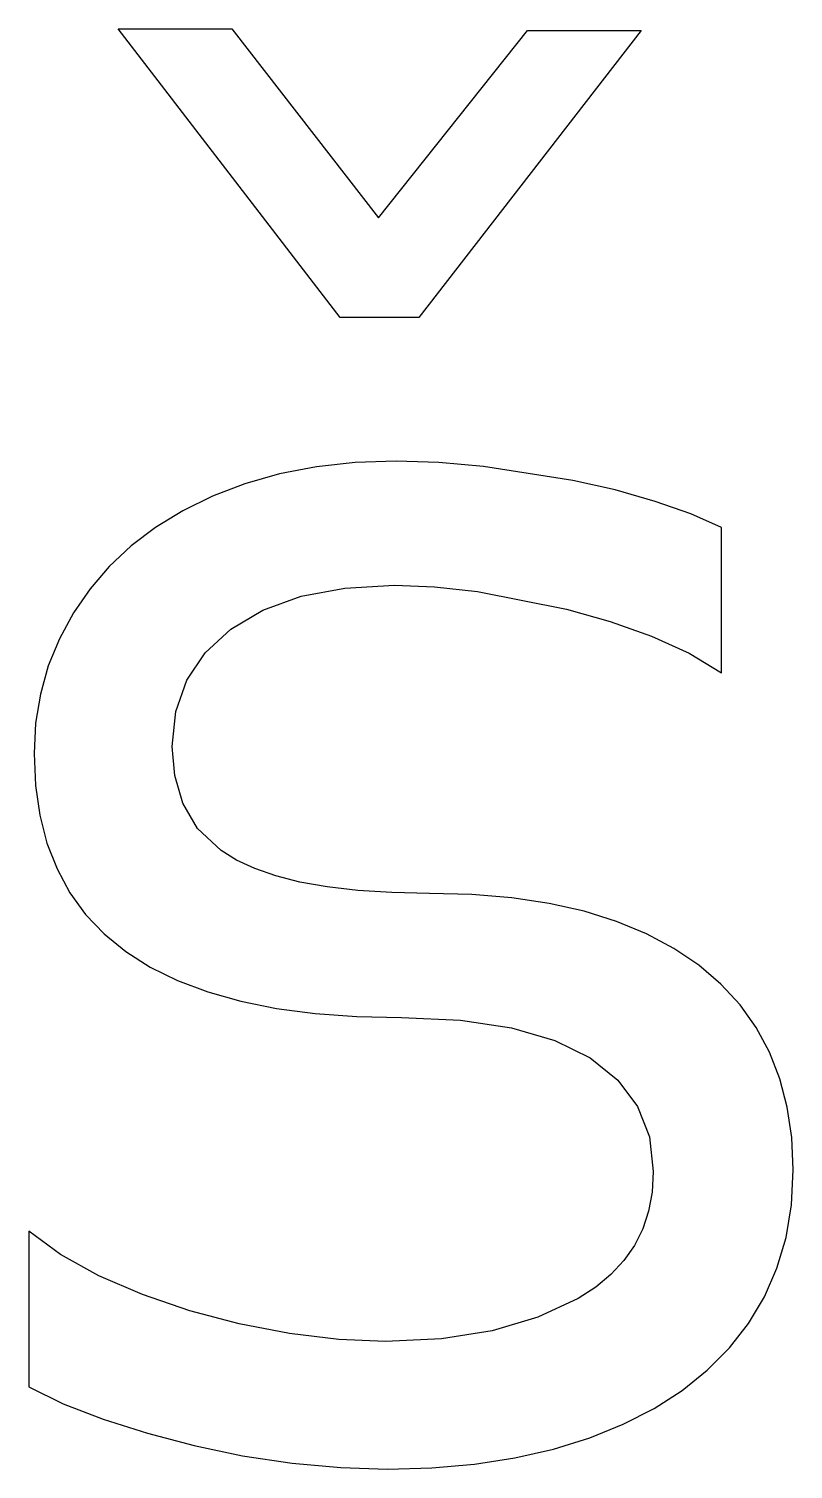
# Model space of a CAD drawing. Extents: x 0.6 to 6.6, y -0.1 to 11.3.
import ezdxf

# ---------------------------------------------------------------- set-up
doc = ezdxf.new("R2010")
doc.units = 0
doc.layers.get('0').update_dxf_attribs({"linetype": 'CONTINUOUS'})

msp = doc.modelspace()

# ---------------------------------------------------------------- linework, layer by layer
at = {"color": 0}
for p, q in [((3.028, 9.042), (1.264, 11.333)), ((1.264, 11.333), (2.167, 11.333)), ((2.167, 11.333), (3.333, 9.833)), ((3.333, 9.833), (4.514, 11.319)), ((5.417, 11.319), (3.653, 9.042)), ((4.514, 11.319), (5.417, 11.319)), ((3.653, 9.042), (3.028, 9.042)), ((3.147, 7.892), (2.839, 7.858)), ((3.472, 7.903), (3.147, 7.892)), ((3.812, 7.892), (3.472, 7.903)), ((4.167, 7.861), (3.812, 7.892)), ((2.546, 7.801), (2.271, 7.722)), ((2.839, 7.858), (2.546, 7.801)), ((4.875, 7.75), (4.167, 7.861)), ((2.271, 7.722), (2.014, 7.624)), ((5.212, 7.674), (4.875, 7.75)), ((5.528, 7.583), (5.212, 7.674)), ((2.014, 7.624), (1.778, 7.509)), ((5.812, 7.483), (5.528, 7.583)), ((1.778, 7.509), (1.562, 7.377)), ((6.056, 7.375), (5.812, 7.483)), ((1.562, 7.377), (1.368, 7.229)), ((6.056, 6.222), (6.056, 7.375)), ((1.368, 7.229), (1.194, 7.066)), ((1.194, 7.066), (1.042, 6.889)), ((1.042, 6.889), (0.91, 6.698)), ((2.717, 6.83), (3.065, 6.895)), ((3.065, 6.895), (3.458, 6.917)), ((3.458, 6.917), (3.776, 6.905)), ((3.776, 6.905), (4.118, 6.868)), ((4.118, 6.868), (4.826, 6.729)), ((2.415, 6.721), (2.717, 6.83)), ((0.91, 6.698), (0.799, 6.493)), ((2.16, 6.569), (2.415, 6.721)), ((4.826, 6.729), (5.172, 6.63)), ((5.172, 6.63), (5.5, 6.514)), ((1.956, 6.381), (2.16, 6.569)), ((0.799, 6.493), (0.71, 6.277)), ((5.5, 6.514), (5.799, 6.378)), ((1.811, 6.163), (1.956, 6.381)), ((5.799, 6.378), (6.056, 6.222)), ((0.71, 6.277), (0.648, 6.054)), ((1.724, 5.916), (1.811, 6.163)), ((0.648, 6.054), (0.61, 5.822)), ((1.694, 5.639), (1.724, 5.916)), ((0.61, 5.822), (0.597, 5.583)), ((1.715, 5.408), (1.694, 5.639)), ((0.597, 5.583), (0.609, 5.329)), ((1.778, 5.188), (1.715, 5.408)), ((0.609, 5.329), (0.643, 5.092)), ((1.896, 4.986), (1.778, 5.188)), ((0.643, 5.092), (0.7, 4.871)), ((2.083, 4.812), (1.896, 4.986)), ((0.7, 4.871), (0.78, 4.666)), ((2.206, 4.737), (2.083, 4.812)), ((2.351, 4.67), (2.206, 4.737)), ((0.78, 4.666), (0.882, 4.477)), ((2.518, 4.612), (2.351, 4.67)), ((2.708, 4.562), (2.518, 4.612)), ((0.882, 4.477), (1.007, 4.305)), ((2.924, 4.523), (2.708, 4.562)), ((3.167, 4.495), (2.924, 4.523)), ((3.437, 4.478), (3.167, 4.495)), ((3.736, 4.472), (3.437, 4.478)), ((4.073, 4.463), (3.736, 4.472)), ((4.391, 4.437), (4.073, 4.463)), ((4.688, 4.392), (4.391, 4.437)), ((4.965, 4.33), (4.688, 4.392)), ((1.007, 4.305), (1.155, 4.15)), ((5.223, 4.25), (4.965, 4.33)), ((5.46, 4.152), (5.223, 4.25)), ((1.155, 4.15), (1.326, 4.01)), ((5.678, 4.036), (5.46, 4.152)), ((1.326, 4.01), (1.52, 3.888)), ((5.875, 3.903), (5.678, 4.036)), ((1.52, 3.888), (1.737, 3.781)), ((6.051, 3.753), (5.875, 3.903)), ((1.737, 3.781), (1.976, 3.691)), ((1.976, 3.691), (2.238, 3.617)), ((6.203, 3.588), (6.051, 3.753)), ((2.238, 3.617), (2.523, 3.56)), ((2.523, 3.56), (2.83, 3.519)), ((6.332, 3.407), (6.203, 3.588)), ((2.83, 3.519), (3.161, 3.494)), ((3.161, 3.494), (3.514, 3.486)), ((3.514, 3.486), (3.983, 3.466)), ((3.983, 3.466), (4.389, 3.406)), ((4.389, 3.406), (4.733, 3.306)), ((6.438, 3.212), (6.332, 3.407)), ((4.733, 3.306), (5.014, 3.167)), ((6.52, 3.001), (6.438, 3.212)), ((5.014, 3.167), (5.233, 2.99)), ((5.233, 2.99), (5.389, 2.781)), ((6.578, 2.775), (6.52, 3.001)), ((5.389, 2.781), (5.483, 2.539)), ((6.613, 2.534), (6.578, 2.775)), ((5.483, 2.539), (5.514, 2.264)), ((6.625, 2.278), (6.613, 2.534)), ((5.514, 2.264), (5.505, 2.102)), ((6.611, 2.001), (6.625, 2.278)), ((5.505, 2.102), (5.477, 1.951)), ((5.477, 1.951), (5.43, 1.81)), ((6.568, 1.741), (6.611, 2.001)), ((0.806, 1.606), (0.556, 1.792)), ((0.556, 1.792), (0.556, 0.556)), ((5.43, 1.81), (5.365, 1.679)), ((6.496, 1.498), (6.568, 1.741)), ((1.111, 1.438), (0.806, 1.606)), ((5.365, 1.679), (5.281, 1.558)), ((5.281, 1.558), (5.178, 1.447)), ((6.396, 1.271), (6.496, 1.498)), ((1.458, 1.288), (1.111, 1.438)), ((5.178, 1.447), (5.057, 1.347)), ((1.833, 1.16), (1.458, 1.288)), ((5.057, 1.347), (4.917, 1.257)), ((6.269, 1.06), (6.396, 1.271)), ((2.226, 1.056), (1.833, 1.16)), ((4.917, 1.257), (4.597, 1.108)), ((2.625, 0.979), (2.226, 1.056)), ((4.597, 1.108), (4.236, 1.002)), ((6.118, 0.866), (6.269, 1.06)), ((3.017, 0.932), (2.625, 0.979)), ((3.389, 0.917), (3.017, 0.932)), ((3.833, 0.938), (3.389, 0.917)), ((4.236, 1.002), (3.833, 0.938)), ((5.943, 0.689), (6.118, 0.866)), ((5.743, 0.528), (5.943, 0.689)), ((0.556, 0.556), (0.828, 0.422)), ((5.52, 0.384), (5.743, 0.528)), ((0.828, 0.422), (1.146, 0.299)), ((5.276, 0.259), (5.52, 0.384)), ((1.146, 0.299), (1.497, 0.188)), ((5.01, 0.152), (5.276, 0.259)), ((1.497, 0.188), (1.868, 0.09)), ((4.722, 0.062), (5.01, 0.152)), ((1.868, 0.09), (2.253, 0.01)), ((2.253, 0.01), (2.646, -0.049)), ((4.416, -0.007), (4.722, 0.062)), ((2.646, -0.049), (3.033, -0.085)), ((3.033, -0.085), (3.403, -0.097)), ((3.403, -0.097), (3.756, -0.087)), ((3.756, -0.087), (4.094, -0.057)), ((4.094, -0.057), (4.416, -0.007))]:
    msp.add_line(p, q, dxfattribs=at)

doc.saveas('drawing.dxf')
